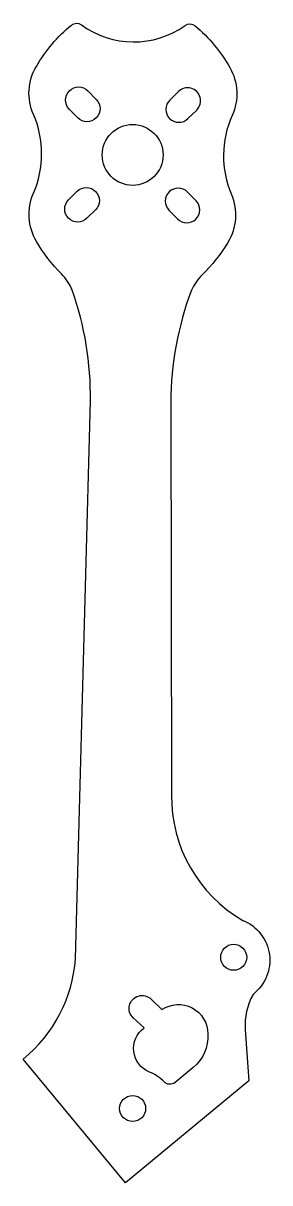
# Model space of a CAD drawing. Header units: millimetres. Extents: x 3 to 34, y 3 to 146.
import ezdxf

# ---------------------------------------------------------------- set-up
doc = ezdxf.new("R2010")
doc.units = ezdxf.units.MM
doc.header["$MEASUREMENT"] = 0
doc.layers.add('6 Inch H Arms', color=80, linetype='Continuous')

msp = doc.modelspace()

# ---------------------------------------------------------------- linework, layer by layer
at = {"layer": '6 Inch H Arms'}
for points in [[(11.42, 99.79, 0.088684), (9.18, 113.45, 0.09274), (7.85, 115.44, -0.060098), (4.77, 119.45, -0.241281), (4.4, 125.37, 0.208734), (4.4, 135.09, -0.241281), (4.76, 141.01, -0.087452), (9.08, 146.1, -0.344516), (10.31, 146.13, 0.324714), (23.08, 146.05, -0.342298), (24.31, 146.01, -0.089406), (28.58, 140.88, -0.241281), (28.88, 134.96, 0.208734), (28.78, 125.24, -0.241281), (28.35, 119.32, -0.060652), (25.18, 115.31, 0.089686), (23.86, 113.42, 0.089194), (21.32, 99.66), (21.41, 51.25, 0.271338), (30.19, 35.8, -0.579958), (31.45, 26.68, 0.142492), (30.5, 22.31), (30.93, 16.02), (15.75, 3.47), (3.14, 18.72, 0.206375), (9.58, 31.05)], [(18.89, 26.1), (20.22, 24.8, -0.606802), (25.88, 21.8, -0.238134), (24.08, 17.67), (21.85, 15.83, -0.392379), (20.49, 15.91, 0.110136), (18.68, 17.11, -0.586563), (18.04, 22.55), (16.69, 23.78, -1.002656)]]:
    msp.add_lwpolyline(points, format="xyb", close=True, dxfattribs=at)
at = {"layer": '6 Inch H Arms', "extrusion": (1e-16, 1e-16, -1)}
for points in [[(-12.14, 136.92, 1), (-9.86, 134.67), (-8.81, 135.74, 1), (-11.09, 137.99)], [(-23.44, 134.58), (-24.51, 135.63, -1), (-22.26, 137.91), (-21.19, 136.86, -1)], [(-9.8, 125.62, 1), (-12.05, 123.34), (-10.98, 122.29, 1), (-8.73, 124.57)], [(-21.1, 123.28), (-22.15, 122.21, -1), (-24.43, 124.46), (-23.38, 125.53, -1)]]:
    msp.add_lwpolyline(points, format="xyb", close=True, dxfattribs=at)
at = {"layer": '6 Inch H Arms'}
for centre, radius in [((16.62, 130.1), 3.75), ((29.07, 31.25), 1.6), ((16.62, 12.62), 1.6)]:
    msp.add_circle(centre, radius, dxfattribs=at)

doc.saveas('drawing.dxf')
